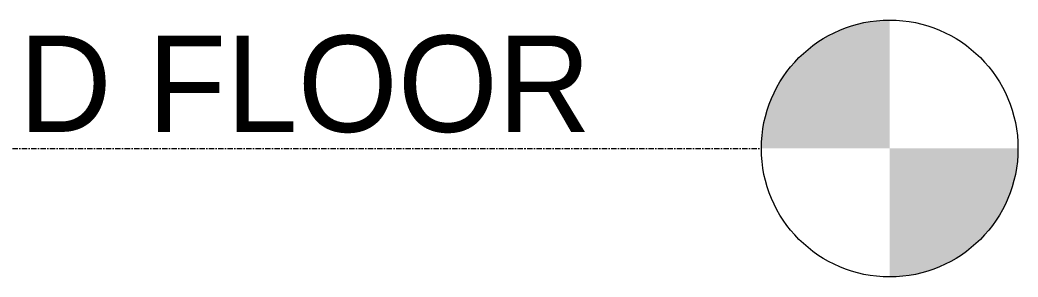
# Model space of a CAD drawing. Header units: inches. Extents: x 9610 to 15331, y -316 to 681.
# Drawn here: x 12473.9 to 12567.3, y 124 to 148 of the extents above; entities that cross this region are included whole.
import ezdxf

# ---------------------------------------------------------------- set-up
doc = ezdxf.new("R2010")
doc.units = ezdxf.units.IN
doc.header["$MEASUREMENT"] = 0
doc.linetypes.add('Grid Line 1_2_', pattern=[0.875, 0.5, -0.125, 0.125, -0.125])
doc.layers.add('A-FLOR-LEVL', color=51, linetype='Continuous', lineweight=9)
doc.layers.add('A-FLOR-LEVL-1', color=51, linetype='Grid Line 1_2_', lineweight=9)
doc.styles.add('Century Gothic', font='ufonts.com_century-gothic.ttf', dxfattribs={"height": 9})

# ---------------------------------------------------------------- blocks, each defined once
blk = doc.blocks.new('Level - Level Head - Circle-50818-BUILDING SECTION - EAST_WEST - LOOKING SOUTH2')
at = {"layer": 'A-FLOR-LEVL'}
h = blk.add_hatch(color=256, dxfattribs=at)
edge = h.paths.add_edge_path(flags=0)
edge.add_line((12555.28, 0), (12543.28, 0))
edge.add_arc((12555.28, 0), 12, 90, 180, ccw=False)
edge.add_line((12555.28, 12), (12555.28, 0))
h = blk.add_hatch(color=256, dxfattribs=at)
edge = h.paths.add_edge_path(flags=0)
edge.add_line((12555.28, -12), (12555.28, 0))
edge.add_line((12555.28, 0), (12567.28, 0))
edge.add_arc((12555.28, 0), 12, 270, 360, ccw=False)
blk.add_circle((12555.28, 0), 12, dxfattribs=at)

msp = doc.modelspace()

# ---------------------------------------------------------------- linework, layer by layer
at = {"layer": 'A-FLOR-LEVL-1'}
msp.add_line((9610.24, 136), (12543.28, 136), dxfattribs=at)

# ---------------------------------------------------------------- block references
at = {"layer": 'A-FLOR-LEVL'}
msp.add_blockref('Level - Level Head - Circle-50818-BUILDING SECTION - EAST_WEST - LOOKING SOUTH2', (0, 136), dxfattribs=at)

# ---------------------------------------------------------------- texts
at = {"layer": 'A-FLOR-LEVL', "insert": (12410.418, 146.551), "char_height": 9, "width": 147.258, "attachment_point": 1, "style": 'Century Gothic'}
msp.add_mtext('11\' - 4" - 2ND FLOOR', dxfattribs=at)

doc.saveas('drawing.dxf')
